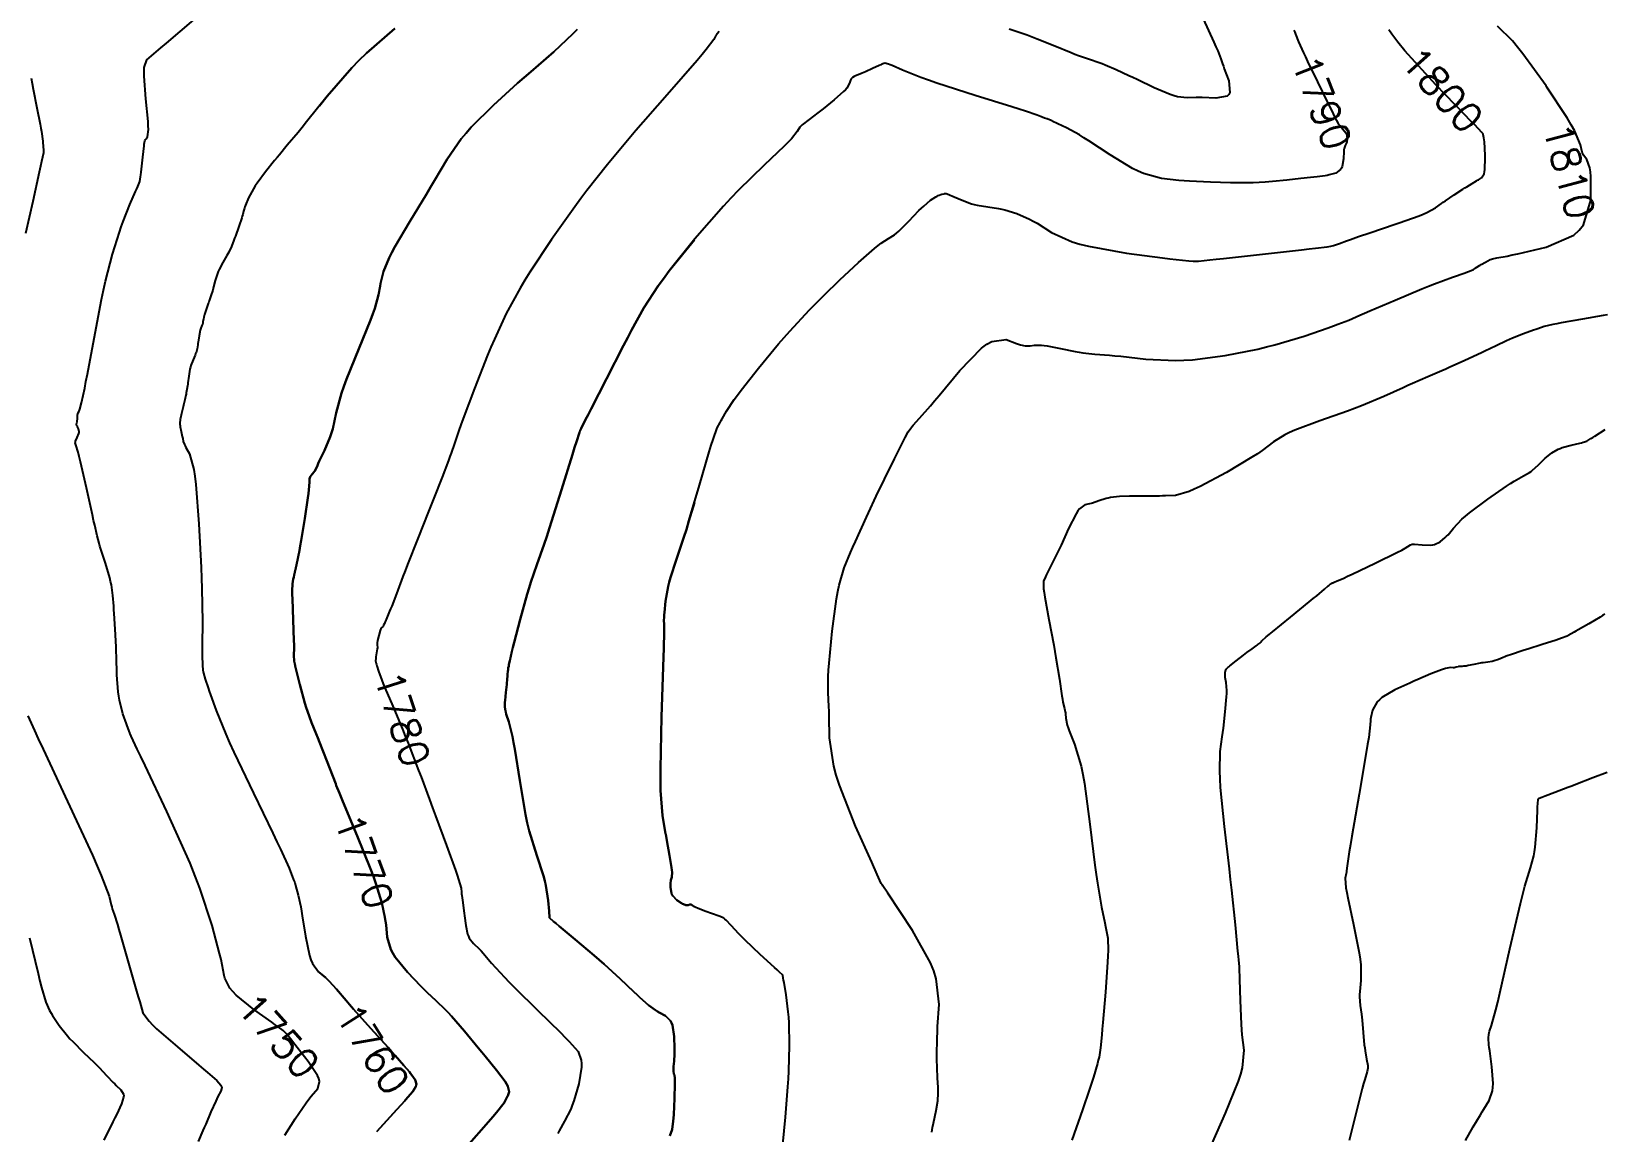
# Model space of a CAD drawing. Header units: metres. Extents: x 837477 to 838477, y 1189014 to 1191014.
# Drawn here: x 837786.5 to 837996.2, y 1189446.9 to 1189593.7 of the extents above; entities that cross this region are included whole.
import ezdxf

# ---------------------------------------------------------------- set-up
doc = ezdxf.new("R2010")
doc.units = ezdxf.units.M
doc.header["$LTSCALE"] = 0.3
doc.layers.add('COTAS 10', color=1, linetype='Continuous')
doc.styles.get("Standard").update_dxf_attribs({"font": 'simplex.shx'})

msp = doc.modelspace()

# ---------------------------------------------------------------- linework, layer by layer
at = {"layer": 'COTAS 10'}
for points, elevation in [([(837820.286, 1189446.451), (837821.695, 1189448.608), (837823.156, 1189450.769), (837823.496, 1189451.237), (837823.806, 1189451.649), (837824.693, 1189452.665), (837824.922, 1189453.616), (837824.819, 1189453.986), (837824.643, 1189454.402), (837823.405, 1189456.293), (837821.955, 1189458.148), (837821.644, 1189458.542), (837821.374, 1189458.885), (837820.728, 1189459.692), (837820.392, 1189460.088), (837820.316, 1189460.172), (837820.249, 1189460.244), (837820.069, 1189460.41), (837819.394, 1189460.897), (837819.015, 1189461.172), (837818.552, 1189461.507), (837816.184, 1189463.22), (837813.815, 1189465.139), (837813.352, 1189465.605), (837812.971, 1189466.041), (837812.293, 1189467.376), (837812.223, 1189467.748), (837811.955, 1189469.155), (837811.79, 1189469.87), (837811.593, 1189470.682), (837810.621, 1189474.421), (837808.976, 1189479.411), (837808.355, 1189481.013), (837807.662, 1189482.71), (837804.56, 1189489.631), (837801.659, 1189495.76), (837801.092, 1189496.957), (837800.628, 1189497.938), (837799.809, 1189499.675), (837799.676, 1189499.974), (837799.645, 1189500.048), (837799.616, 1189500.119), (837799.535, 1189500.34), (837799.371, 1189500.816), (837799.29, 1189501.047), (837799.194, 1189501.321), (837798.719, 1189502.667), (837798.246, 1189504.454), (837798.15, 1189505.006), (837798.071, 1189505.581), (837797.912, 1189507.866), (837797.84, 1189510.283), (837797.814, 1189510.942), (837797.787, 1189511.597), (837797.668, 1189513.929), (837797.541, 1189516.021), (837797.509, 1189516.526), (837797.478, 1189516.999), (837797.376, 1189518.435), (837797.164, 1189519.842), (837797.064, 1189520.296), (837796.946, 1189520.777), (837796.368, 1189522.748), (837795.775, 1189524.615), (837795.647, 1189525.032), (837795.535, 1189525.406), (837795.263, 1189526.392), (837794.942, 1189527.8), (837794.8, 1189528.439), (837794.634, 1189529.187), (837793.845, 1189532.789), (837793.055, 1189536.292), (837792.89, 1189536.978), (837792.748, 1189537.54), (837792.428, 1189538.543), (837792.352, 1189538.813), (837792.365, 1189538.913), (837792.392, 1189539.023), (837792.608, 1189539.515), (837792.827, 1189540.034), (837792.854, 1189540.162), (837792.868, 1189540.284), (837792.8, 1189540.669), (837792.661, 1189540.955), (837792.631, 1189541.015), (837792.603, 1189541.067), (837792.532, 1189541.182), (837792.501, 1189541.24), (837792.5, 1189541.254), (837792.501, 1189541.268), (837792.532, 1189541.313), (837792.577, 1189541.455), (837792.588, 1189541.53), (837792.598, 1189541.621), (837792.629, 1189542.076), (837792.663, 1189542.526), (837792.676, 1189542.613), (837792.689, 1189542.684), (837792.748, 1189542.806), (837792.855, 1189543.023), (837792.9, 1189543.154), (837792.951, 1189543.316), (837793.187, 1189544.157), (837793.611, 1189546.108), (837793.781, 1189546.969), (837793.973, 1189547.97), (837794.854, 1189552.744), (837795.859, 1189557.925), (837796.128, 1189559.182), (837796.395, 1189560.362), (837797.327, 1189563.982), (837798.235, 1189566.896), (837798.487, 1189567.63), (837798.738, 1189568.333), (837799.646, 1189570.611), (837800.398, 1189572.339), (837800.55, 1189572.696), (837800.679, 1189573), (837800.944, 1189573.658), (837801.067, 1189574.285), (837801.107, 1189574.569), (837801.15, 1189574.901), (837801.323, 1189576.502), (837801.486, 1189578.064), (837801.522, 1189578.373), (837801.553, 1189578.628), (837801.633, 1189579.1), (837801.721, 1189579.254), (837801.758, 1189579.309), (837801.8, 1189579.369), (837801.997, 1189579.627), (837802.104, 1189580.582), (837802.089, 1189581.081), (837802.055, 1189581.682), (837801.771, 1189584.697), (837801.539, 1189587.735), (837801.537, 1189588.35), (837801.563, 1189588.866), (837801.88, 1189589.912), (837803.146, 1189590.972), (837803.769, 1189591.497), (837804.512, 1189592.122), (837808.178, 1189595.215)], 1750), ([(837906.594, 1189446.827), (837906.705, 1189447.475), (837906.812, 1189448.069), (837907.15, 1189449.759), (837907.377, 1189451.037), (837907.414, 1189451.371), (837907.438, 1189451.697), (837907.432, 1189452.803), (837907.36, 1189454.088), (837907.343, 1189454.526), (837907.327, 1189455.001), (837907.282, 1189457.013), (837907.305, 1189459.435), (837907.331, 1189460.168), (837907.367, 1189460.928), (837907.569, 1189463.895), (837907.185, 1189467.317), (837906.85, 1189468.364), (837906.417, 1189469.453), (837904.027, 1189473.744), (837900.711, 1189478.738), (837900.057, 1189479.724), (837899.995, 1189479.82), (837899.982, 1189479.841), (837899.971, 1189479.859), (837899.948, 1189479.904), (837899.934, 1189479.931), (837899.924, 1189479.945), (837899.901, 1189479.97), (837899.879, 1189479.991), (837899.87, 1189480), (837899.859, 1189480.013), (837899.852, 1189480.023), (837899.85, 1189480.025), (837899.849, 1189480.027), (837899.845, 1189480.034), (837899.317, 1189481.211), (837898.574, 1189482.871), (837896.419, 1189487.689), (837894.258, 1189493.138), (837893.843, 1189494.456), (837893.508, 1189495.69), (837892.961, 1189499.457), (837892.914, 1189502.343), (837892.895, 1189503.022), (837892.874, 1189503.648), (837892.772, 1189505.478), (837892.784, 1189507.643), (837892.834, 1189508.481), (837892.904, 1189509.424), (837893.322, 1189513.69), (837893.895, 1189517.99), (837894.063, 1189518.954), (837894.234, 1189519.82), (837894.884, 1189522.127), (837895.753, 1189524.175), (837896.062, 1189524.877), (837896.401, 1189525.637), (837897.873, 1189528.871), (837899.458, 1189532.264), (837899.869, 1189533.125), (837900.267, 1189533.951), (837901.603, 1189536.654), (837902.647, 1189538.716), (837902.861, 1189539.139), (837903.043, 1189539.498), (837903.431, 1189540.263), (837903.772, 1189540.756), (837903.925, 1189540.944), (837904.102, 1189541.155), (837904.954, 1189542.104), (837906.398, 1189543.744), (837906.95, 1189544.391), (837907.567, 1189545.121), (837910.345, 1189548.453), (837913.24, 1189551.444), (837913.932, 1189551.96), (837914.576, 1189552.34), (837916.504, 1189552.583), (837917.876, 1189552.063), (837918.169, 1189551.962), (837918.424, 1189551.88), (837919.033, 1189551.739), (837919.448, 1189551.743), (837919.581, 1189551.752), (837919.722, 1189551.765), (837920.296, 1189551.84), (837921.205, 1189551.827), (837921.558, 1189551.785), (837921.954, 1189551.726), (837923.748, 1189551.37), (837925.717, 1189550.977), (837926.224, 1189550.894), (837926.713, 1189550.821), (837928.343, 1189550.651), (837930.31, 1189550.489), (837931.013, 1189550.421), (837931.784, 1189550.344), (837935.142, 1189549.983), (837939.079, 1189549.794), (837940.215, 1189549.826), (837941.372, 1189549.893), (837945.719, 1189550.439), (837950.061, 1189551.317), (837951.214, 1189551.593), (837952.347, 1189551.884), (837956.261, 1189553.056), (837959.47, 1189554.154), (837960.158, 1189554.397), (837960.759, 1189554.615), (837962.205, 1189555.184), (837963.686, 1189555.836), (837964.309, 1189556.105), (837965.024, 1189556.413), (837968.374, 1189557.847), (837971.953, 1189559.34), (837972.813, 1189559.686), (837973.616, 1189560.001), (837976.043, 1189560.896), (837977.72, 1189561.478), (837978.051, 1189561.597), (837978.324, 1189561.698), (837978.826, 1189561.911), (837978.973, 1189562.018), (837979.023, 1189562.052), (837979.076, 1189562.089), (837979.297, 1189562.237), (837979.618, 1189562.442), (837979.735, 1189562.513), (837979.863, 1189562.591), (837980.425, 1189562.927), (837981.051, 1189563.24), (837981.219, 1189563.304), (837981.385, 1189563.358), (837981.968, 1189563.473), (837983.322, 1189563.723), (837983.974, 1189563.863), (837984.746, 1189564.034), (837988.536, 1189564.905), (837992.233, 1189566.516), (837992.947, 1189567.153), (837993.526, 1189567.873), (837994.498, 1189571.161), (837994.474, 1189574.323), (837994.426, 1189574.964), (837994.359, 1189575.503), (837993.967, 1189576.6), (837993.525, 1189577.166), (837993.427, 1189577.37), (837993.34, 1189577.595), (837993.115, 1189578.576), (837992.314, 1189580.455), (837991.864, 1189581.246), (837991.316, 1189582.153), (837988.628, 1189586.23), (837988.511, 1189586.407), (837985.422, 1189590.684), (837984.695, 1189591.606), (837984.022, 1189592.415), (837982.053, 1189594.391)], 1810), ([(837942.799, 1189595.36), (837944.21, 1189592.252), (837944.489, 1189591.626), (837944.719, 1189591.101), (837945.147, 1189590.052), (837945.373, 1189589.361), (837945.477, 1189589.062), (837945.598, 1189588.716), (837946.185, 1189587.08), (837946.353, 1189585.546), (837946.21, 1189585.264), (837945.986, 1189585.045), (837944.492, 1189584.769), (837942.666, 1189584.855), (837942.231, 1189584.863), (837941.828, 1189584.865), (837940.63, 1189584.815), (837939.35, 1189584.968), (837938.896, 1189585.098), (837938.398, 1189585.265), (837936.237, 1189586.183), (837933.972, 1189587.256), (837933.409, 1189587.521), (837932.873, 1189587.772), (837931.168, 1189588.563), (837929.697, 1189589.197), (837929.308, 1189589.35), (837928.928, 1189589.493), (837927.623, 1189589.926), (837926.155, 1189590.423), (837925.671, 1189590.607), (837925.155, 1189590.809), (837923.013, 1189591.705), (837920.64, 1189592.676), (837919.979, 1189592.926), (837919.315, 1189593.168), (837916.902, 1189593.973)], 1780), ([(837834.967, 1189594.06), (837831.183, 1189590.773), (837830.191, 1189589.806), (837829.223, 1189588.816), (837825.93, 1189585.033), (837823.21, 1189581.633), (837822.604, 1189580.883), (837822.062, 1189580.216), (837820.635, 1189578.498), (837819.574, 1189577.241), (837819.262, 1189576.864), (837818.944, 1189576.475), (837817.73, 1189574.966), (837816.615, 1189573.462), (837816.359, 1189573.076), (837816.126, 1189572.704), (837815.473, 1189571.47), (837815.063, 1189570.501), (837814.983, 1189570.296), (837814.917, 1189570.119), (837814.8, 1189569.708), (837814.689, 1189569.25), (837814.626, 1189569.043), (837814.551, 1189568.802), (837814.164, 1189567.643), (837813.722, 1189566.394), (837813.612, 1189566.096), (837813.507, 1189565.819), (837813.17, 1189564.992), (837812.814, 1189564.246), (837812.697, 1189564.02), (837812.571, 1189563.785), (837812.05, 1189562.868), (837811.544, 1189561.909), (837811.428, 1189561.648), (837811.323, 1189561.39), (837811.033, 1189560.475), (837810.809, 1189559.612), (837810.746, 1189559.387), (837810.682, 1189559.168), (837810.447, 1189558.427), (837810.212, 1189557.74), (837810.149, 1189557.555), (837810.086, 1189557.373), (837809.864, 1189556.734), (837809.675, 1189556.176), (837809.633, 1189556.044), (837809.596, 1189555.923), (837809.497, 1189555.564), (837809.438, 1189555.29), (837809.425, 1189555.221), (837809.413, 1189555.154), (837809.385, 1189554.938), (837809.348, 1189554.744), (837809.332, 1189554.69), (837809.313, 1189554.637), (837809.222, 1189554.448), (837809.105, 1189554.122), (837809.069, 1189553.982), (837809.033, 1189553.821), (837808.89, 1189553.063), (837808.753, 1189552.252), (837808.72, 1189552.057), (837808.688, 1189551.876), (837808.592, 1189551.331), (837808.46, 1189550.827), (837808.407, 1189550.672), (837808.346, 1189550.51), (837808.065, 1189549.867), (837807.777, 1189549.115), (837807.712, 1189548.884), (837807.653, 1189548.643), (837807.494, 1189547.688), (837807.385, 1189546.793), (837807.358, 1189546.59), (837807.333, 1189546.405), (837807.251, 1189545.9), (837807.162, 1189545.458), (837807.132, 1189545.313), (837807.1, 1189545.159), (837806.964, 1189544.525), (837806.807, 1189543.822), (837806.761, 1189543.626), (837806.715, 1189543.429), (837806.54, 1189542.71), (837806.391, 1189542.087), (837806.362, 1189541.951), (837806.337, 1189541.831), (837806.29, 1189541.527), (837806.311, 1189541.219), (837806.329, 1189541.097), (837806.352, 1189540.958), (837806.481, 1189540.323), (837806.623, 1189539.67), (837806.654, 1189539.52), (837806.682, 1189539.384), (837806.755, 1189539.004), (837806.915, 1189538.568), (837806.997, 1189538.397), (837807.096, 1189538.204), (837807.59, 1189537.321), (837808.151, 1189535.268), (837808.291, 1189534.337), (837808.424, 1189533.248), (837808.851, 1189528.005), (837809.156, 1189522.195), (837809.211, 1189520.748), (837809.255, 1189519.372), (837809.308, 1189514.987), (837809.292, 1189511.706), (837809.292, 1189511.025), (837809.293, 1189510.444), (837809.312, 1189509.167), (837809.388, 1189508.491), (837809.426, 1189508.289), (837809.471, 1189508.08), (837809.693, 1189507.271), (837810.078, 1189506.112), (837810.226, 1189505.682), (837810.392, 1189505.206), (837811.141, 1189503.092), (837812.432, 1189499.927), (837812.939, 1189498.788), (837813.512, 1189497.536), (837816.123, 1189492.062), (837818.699, 1189486.746), (837819.249, 1189485.593), (837819.729, 1189484.578), (837820.872, 1189482.062), (837821.477, 1189480.528), (837821.616, 1189480.132), (837821.743, 1189479.749), (837822.102, 1189478.467), (837822.417, 1189476.899), (837822.517, 1189476.335), (837822.623, 1189475.714), (837823.05, 1189473.001), (837823.6, 1189470.397), (837823.783, 1189469.845), (837823.979, 1189469.366), (837824.797, 1189468.244), (837825.712, 1189467.495), (837825.97, 1189467.252), (837826.103, 1189467.119), (837826.23, 1189466.992), (837827.182, 1189465.924), (837828.475, 1189464.406), (837828.948, 1189463.864), (837829.472, 1189463.269), (837831.783, 1189460.678), (837834.064, 1189458.133), (837834.57, 1189457.567), (837835.02, 1189457.062), (837836.189, 1189455.737), (837836.91, 1189454.88), (837837.078, 1189454.669), (837837.232, 1189454.47), (837837.674, 1189453.844), (837837.844, 1189453.268), (837837.827, 1189453.1), (837837.782, 1189452.927), (837837.387, 1189452.272), (837836.393, 1189451.148), (837837.387, 1189452.272), (837837.782, 1189452.927), (837837.827, 1189453.1), (837837.844, 1189453.268), (837837.674, 1189453.844), (837837.232, 1189454.47), (837837.078, 1189454.669), (837836.91, 1189454.88), (837836.189, 1189455.737), (837835.02, 1189457.062), (837834.57, 1189457.567), (837834.064, 1189458.133), (837831.783, 1189460.678), (837829.472, 1189463.269), (837828.948, 1189463.864), (837828.475, 1189464.406), (837827.182, 1189465.924), (837826.23, 1189466.992), (837826.103, 1189467.119), (837825.97, 1189467.252), (837825.712, 1189467.495), (837824.923, 1189468.14)], 1760), ([(837859.281, 1189593.961), (837858.727, 1189593.372), (837856.162, 1189590.986), (837853.099, 1189588.313), (837852.231, 1189587.544), (837851.355, 1189586.763), (837848.117, 1189583.838), (837845.167, 1189580.91), (837844.473, 1189580.126), (837843.831, 1189579.355), (837841.955, 1189576.667), (837840.258, 1189573.802), (837839.73, 1189572.919), (837839.176, 1189571.997), (837836.964, 1189568.342), (837834.98, 1189564.941), (837834.57, 1189564.179), (837834.22, 1189563.496), (837833.461, 1189561.675), (837833.138, 1189560.395), (837833.064, 1189560.052), (837832.997, 1189559.714), (837832.809, 1189558.534), (837832.314, 1189556.729), (837832.053, 1189555.998), (837831.738, 1189555.166), (837830.152, 1189551.324), (837828.517, 1189547.279), (837828.17, 1189546.319), (837827.87, 1189545.429), (837827.17, 1189542.791), (837826.685, 1189540.692), (837826.52, 1189540.142), (837826.341, 1189539.605), (837825.587, 1189537.777), (837824.898, 1189536.337), (837824.761, 1189536.046), (837824.647, 1189535.8), (837824.431, 1189535.297), (837824.317, 1189535.07), (837824.268, 1189534.998), (837824.211, 1189534.922), (837823.942, 1189534.614), (837823.692, 1189534.248), (837823.648, 1189534.136), (837823.614, 1189534.019), (837823.58, 1189533.557), (837823.508, 1189532.517), (837823.45, 1189532.035), (837823.375, 1189531.47), (837822.966, 1189528.732), (837822.48, 1189525.779), (837822.356, 1189525.079), (837822.237, 1189524.429), (837821.847, 1189522.509), (837821.546, 1189521.158), (837821.482, 1189520.867), (837821.428, 1189520.614), (837821.306, 1189520.002), (837821.283, 1189519.039), (837821.291, 1189518.564), (837821.306, 1189517.999), (837821.414, 1189515.208), (837821.518, 1189512.429), (837821.53, 1189511.871), (837821.534, 1189511.406), (837821.491, 1189510.491), (837821.56, 1189509.695), (837821.636, 1189509.304), (837821.735, 1189508.839), (837822.297, 1189506.545), (837822.977, 1189504.082), (837823.15, 1189503.511), (837823.318, 1189502.988), (837823.869, 1189501.5), (837824.489, 1189499.999), (837824.7, 1189499.468), (837824.927, 1189498.886), (837825.89, 1189496.371), (837827.083, 1189493.319), (837825.89, 1189496.371), (837824.927, 1189498.886), (837824.7, 1189499.468), (837824.489, 1189499.999), (837823.869, 1189501.5), (837823.318, 1189502.988), (837823.15, 1189503.511), (837822.977, 1189504.082), (837822.297, 1189506.545), (837821.735, 1189508.839), (837821.636, 1189509.304), (837821.56, 1189509.695), (837821.491, 1189510.491), (837821.534, 1189511.406), (837821.53, 1189511.871), (837821.518, 1189512.429), (837821.414, 1189515.208), (837821.306, 1189517.999), (837821.291, 1189518.564), (837821.283, 1189519.039), (837821.306, 1189520.002), (837821.428, 1189520.614), (837821.482, 1189520.867), (837821.546, 1189521.158), (837821.847, 1189522.509), (837822.237, 1189524.429), (837822.356, 1189525.079), (837822.48, 1189525.779), (837822.966, 1189528.732), (837823.375, 1189531.47), (837823.45, 1189532.035), (837823.508, 1189532.517), (837823.58, 1189533.557), (837823.614, 1189534.019), (837823.648, 1189534.136), (837823.692, 1189534.248), (837823.942, 1189534.614), (837824.211, 1189534.922), (837824.268, 1189534.998), (837824.317, 1189535.07), (837824.431, 1189535.297), (837824.647, 1189535.8), (837824.761, 1189536.046), (837824.898, 1189536.337), (837825.587, 1189537.777), (837826.341, 1189539.605), (837826.52, 1189540.142), (837826.685, 1189540.692), (837827.17, 1189542.791), (837827.87, 1189545.429), (837828.17, 1189546.319), (837828.517, 1189547.279), (837830.152, 1189551.324), (837831.738, 1189555.166), (837832.053, 1189555.998), (837832.314, 1189556.729), (837832.809, 1189558.534), (837832.997, 1189559.714), (837833.064, 1189560.052), (837833.138, 1189560.395), (837833.461, 1189561.675), (837834.22, 1189563.496), (837834.57, 1189564.179), (837834.98, 1189564.941), (837836.964, 1189568.342), (837839.176, 1189571.997), (837839.73, 1189572.919), (837840.258, 1189573.802), (837841.955, 1189576.667), (837843.831, 1189579.355), (837844.473, 1189580.126), (837845.167, 1189580.91), (837848.117, 1189583.838), (837851.355, 1189586.763), (837852.231, 1189587.544), (837853.099, 1189588.313), (837856.162, 1189590.986), (837858.727, 1189593.372), (837859.281, 1189593.961)], 1770), ([(837824.923, 1189583.775), (837825.93, 1189585.033), (837829.223, 1189588.816), (837830.191, 1189589.806), (837831.183, 1189590.773), (837834.967, 1189594.06)], 1760), ([(837878.211, 1189593.694), (837877.954, 1189593.358), (837877.88, 1189593.246), (837877.806, 1189593.126), (837877.53, 1189592.623), (837876.496, 1189591.263), (837875.944, 1189590.602), (837875.277, 1189589.818), (837871.905, 1189585.957), (837868.079, 1189581.582), (837867.126, 1189580.473), (837866.218, 1189579.409), (837863.32, 1189575.937), (837860.597, 1189572.467), (837859.8, 1189571.405), (837858.985, 1189570.299), (837855.882, 1189565.937), (837852.991, 1189561.593), (837852.309, 1189560.499), (837851.677, 1189559.451), (837849.824, 1189556.059), (837848.251, 1189552.648), (837847.797, 1189551.588), (837847.336, 1189550.479), (837845.601, 1189546.059), (837844.104, 1189542.048), (837843.793, 1189541.197), (837843.525, 1189540.459), (837842.929, 1189538.731), (837842.489, 1189537.433), (837842.319, 1189536.967), (837842.129, 1189536.454), (837841.269, 1189534.215), (837840.17, 1189531.414), (837839.829, 1189530.547), (837839.472, 1189529.64), (837838.047, 1189526.034), (837836.676, 1189522.554), (837836.354, 1189521.727), (837836.055, 1189520.96), (837835.181, 1189518.68), (837834.553, 1189517.036), (837834.41, 1189516.669), (837834.28, 1189516.341), (837833.92, 1189515.475), (837833.686, 1189514.945), (837833.635, 1189514.829), (837833.59, 1189514.725), (837833.479, 1189514.46), (837833.401, 1189514.31), (837833.377, 1189514.278), (837833.352, 1189514.251), (837833.253, 1189514.19), (837833.124, 1189514.006), (837833.08, 1189513.901), (837833.032, 1189513.773), (837832.83, 1189513.116), (837832.661, 1189512.426), (837832.642, 1189512.321), (837832.634, 1189512.277), (837832.616, 1189512.147), (837832.623, 1189511.83), (837832.65, 1189511.551), (837832.645, 1189511.445), (837832.634, 1189511.327), (837832.55, 1189510.797), (837832.455, 1189510.258), (837832.439, 1189510.135), (837832.426, 1189510.023), (837832.414, 1189509.712), (837832.479, 1189509.359), (837832.514, 1189509.221), (837832.557, 1189509.066), (837832.776, 1189508.358), (837833.235, 1189507.137), (837833.43, 1189506.657), (837833.653, 1189506.117), (837834.705, 1189503.654), (837835.989, 1189500.599), (837836.359, 1189499.685), (837836.735, 1189498.741), (837838.146, 1189495.086), (837838.466, 1189494.236), (837839.602, 1189491.211), (837840.006, 1189490.129), (837840.411, 1189489.042), (837841.879, 1189485.086), (837843.069, 1189481.793), (837843.298, 1189481.126), (837843.485, 1189480.564), (837843.799, 1189479.418), (837843.854, 1189478.845), (837843.878, 1189478.644), (837843.905, 1189478.426), (837844.035, 1189477.487), (837844.188, 1189476.376), (837844.231, 1189476.049), (837844.273, 1189475.714), (837844.428, 1189474.436), (837844.68, 1189473.255), (837844.784, 1189472.982), (837844.903, 1189472.733), (837845.456, 1189472.026), (837846.223, 1189471.287), (837846.477, 1189471.018), (837846.749, 1189470.72), (837847.88, 1189469.41), (837849.585, 1189467.531), (837850.219, 1189466.874), (837850.922, 1189466.158), (837854.046, 1189463.08), (837857.05, 1189460.132), (837857.679, 1189459.497), (837858.219, 1189458.942), (837859.437, 1189457.596), (837859.837, 1189456.433), (837859.861, 1189455.994), (837859.849, 1189455.504), (837859.492, 1189453.313), (837858.84, 1189451.014), (837858.641, 1189450.457), (837858.434, 1189449.934), (837857.621, 1189448.33), (837856.872, 1189447.01), (837856.705, 1189446.666)], 1780), ([(837954.894, 1189593.846), (837954.996, 1189593.582), (837955.102, 1189593.313), (837955.516, 1189592.294), (837956.17, 1189590.83), (837956.427, 1189590.282), (837956.717, 1189589.671), (837958.038, 1189586.947), (837959.334, 1189584.304), (837959.608, 1189583.744), (837959.845, 1189583.259), (837960.393, 1189582.131), (837960.739, 1189581.514), (837960.848, 1189581.353), (837960.963, 1189581.195), (837961.426, 1189580.656), (837961.818, 1189580.147), (837961.889, 1189580.008), (837961.943, 1189579.869), (837961.999, 1189579.375), (837961.926, 1189578.938), (837961.897, 1189578.836), (837961.866, 1189578.742), (837961.724, 1189578.469), (837961.588, 1189578.061), (837961.56, 1189577.881), (837961.537, 1189577.673), (837961.488, 1189576.681), (837961.318, 1189575.674), (837961.218, 1189575.456), (837961.094, 1189575.265), (837960.458, 1189574.795), (837959.602, 1189574.536), (837959.339, 1189574.477), (837959.066, 1189574.425), (837957.99, 1189574.283), (837956.674, 1189574.155), (837956.249, 1189574.112), (837955.799, 1189574.065), (837953.955, 1189573.864), (837952.041, 1189573.673), (837951.546, 1189573.632), (837951.066, 1189573.597), (837949.46, 1189573.51), (837947.67, 1189573.485), (837947.074, 1189573.489), (837946.436, 1189573.496), (837943.768, 1189573.559), (837940.968, 1189573.69), (837940.246, 1189573.741), (837939.548, 1189573.798), (837937.217, 1189574.055), (837934.84, 1189574.721), (837934.112, 1189575.035), (837933.353, 1189575.406), (837930.36, 1189577.217), (837927.527, 1189579.096), (837926.87, 1189579.511), (837926.268, 1189579.879), (837924.553, 1189580.825), (837923.398, 1189581.374), (837923.149, 1189581.491), (837922.931, 1189581.594), (837922.402, 1189581.842), (837922.085, 1189581.978), (837922.002, 1189582.011), (837921.92, 1189582.042), (837921.64, 1189582.135), (837921.324, 1189582.242), (837921.22, 1189582.281), (837921.109, 1189582.325), (837920.648, 1189582.517), (837919.07, 1189583.057), (837918.255, 1189583.319), (837917.276, 1189583.63), (837912.373, 1189585.16), (837907.25, 1189586.8), (837906.132, 1189587.181), (837905.145, 1189587.528), (837902.663, 1189588.518), (837901.31, 1189589.134), (837901.034, 1189589.247), (837900.801, 1189589.335), (837900.314, 1189589.444), (837899.936, 1189589.3), (837899.771, 1189589.228), (837899.58, 1189589.143), (837898.673, 1189588.722), (837897.728, 1189588.284), (837897.513, 1189588.189), (837897.318, 1189588.105), (837896.785, 1189587.894), (837896.42, 1189587.756), (837896.332, 1189587.719), (837896.25, 1189587.681), (837896, 1189587.545), (837895.814, 1189587.343), (837895.771, 1189587.264), (837895.733, 1189587.174), (837895.629, 1189586.763), (837895.266, 1189586.133), (837895.065, 1189585.904), (837894.82, 1189585.652), (837893.569, 1189584.545), (837892.121, 1189583.382), (837891.75, 1189583.094), (837891.394, 1189582.821), (837890.217, 1189581.958), (837889.311, 1189581.243), (837889.125, 1189581.064), (837888.967, 1189580.893), (837888.631, 1189580.34), (837887.861, 1189579.347), (837887.43, 1189578.898), (837886.904, 1189578.374), (837884.218, 1189575.851), (837880.795, 1189572.505), (837879.804, 1189571.463), (837878.796, 1189570.369), (837875, 1189566), (837871.573, 1189561.732), (837870.797, 1189560.703), (837870.096, 1189559.739), (837868.189, 1189556.811), (837866.56, 1189553.84), (837866.034, 1189552.85), (837865.475, 1189551.787), (837863.189, 1189547.346), (837861.154, 1189543.338), (837860.753, 1189542.549), (837860.424, 1189541.899), (837859.824, 1189540.711), (837859.702, 1189540.459), (837859.675, 1189540.398), (837859.65, 1189540.343), (837859.581, 1189540.176), (837859.187, 1189538.921), (837858.957, 1189538.179), (837858.675, 1189537.265), (837857.218, 1189532.539), (837855.62, 1189527.45), (837855.248, 1189526.308), (837854.907, 1189525.282), (837853.93, 1189522.539), (837853.115, 1189520.212), (837852.875, 1189519.448), (837852.631, 1189518.633), (837851.698, 1189515.255), (837850.893, 1189512.148), (837850.729, 1189511.503), (837850.59, 1189510.951), (837850.301, 1189509.736), (837850.197, 1189509.224), (837850.175, 1189509.117), (837850.156, 1189509.023), (837850.111, 1189508.808), (837850.08, 1189508.588), (837850.069, 1189508.492), (837850.058, 1189508.38), (837850.012, 1189507.848), (837849.945, 1189507.1), (837849.921, 1189506.852), (837849.895, 1189506.586), (837849.78, 1189505.478), (837849.677, 1189504.436), (837849.658, 1189504.211), (837849.643, 1189504.015), (837849.623, 1189503.536), (837849.713, 1189503.055), (837849.768, 1189502.857), (837849.835, 1189502.63), (837850.184, 1189501.578), (837850.669, 1189499.624), (837850.822, 1189498.829), (837850.983, 1189497.924), (837851.63, 1189493.739), (837852.404, 1189489.222), (837852.645, 1189488.108), (837852.897, 1189487.053), (837853.904, 1189483.739), (837854.798, 1189481.038), (837854.979, 1189480.37), (837855.132, 1189479.738), (837855.443, 1189477.743), (837855.545, 1189476.313), (837855.566, 1189476.036), (837855.583, 1189475.811), (837855.617, 1189475.43), (837856.149, 1189474.964), (837856.48, 1189474.686), (837856.89, 1189474.343), (837859.035, 1189472.567), (837861.575, 1189470.419), (837862.234, 1189469.842), (837862.875, 1189469.272), (837865.03, 1189467.28), (837866.848, 1189465.566), (837867.276, 1189465.172), (837867.671, 1189464.813), (837868.825, 1189463.806), (837869.741, 1189463.11), (837869.986, 1189462.946), (837870.227, 1189462.795), (837871.07, 1189462.357), (837871.744, 1189461.718), (837871.88, 1189461.44), (837871.993, 1189461.118), (837872.219, 1189459.595), (837872.269, 1189457.989), (837872.271, 1189457.616), (837872.269, 1189457.274), (837872.22, 1189456.298), (837872.159, 1189455.617), (837872.149, 1189455.462), (837872.142, 1189455.32), (837872.142, 1189454.93), (837872.172, 1189454.683), (837872.184, 1189454.632), (837872.198, 1189454.589), (837872.263, 1189454.499), (837872.309, 1189453.988), (837872.311, 1189453.68), (837872.309, 1189453.3), (837872.263, 1189451.327), (837872.17, 1189449.207), (837872.139, 1189448.734), (837872.104, 1189448.31), (837871.958, 1189447.193), (837871.666, 1189446.338)], 1790), ([(837886.726, 1189445.195), (837887.074, 1189448.86), (837887.409, 1189452.897), (837887.474, 1189453.947), (837887.526, 1189454.969), (837887.612, 1189458.415), (837887.548, 1189461.434), (837887.505, 1189462.185), (837887.452, 1189462.9), (837887.167, 1189465.178), (837886.881, 1189466.819), (837886.827, 1189467.132), (837886.782, 1189467.385), (837886.711, 1189467.789), (837886.25, 1189468.216), (837885.96, 1189468.484), (837885.6, 1189468.817), (837883.713, 1189470.556), (837881.688, 1189472.462), (837881.241, 1189472.899), (837880.843, 1189473.297), (837879.817, 1189474.407), (837879.167, 1189475.114), (837879.007, 1189475.258), (837878.856, 1189475.379), (837878.382, 1189475.63), (837877.81, 1189475.803), (837877.597, 1189475.876), (837877.36, 1189475.959), (837876.309, 1189476.35), (837875.319, 1189476.747), (837875.121, 1189476.836), (837874.955, 1189476.914), (837874.632, 1189477.117), (837874.514, 1189477.216), (837874.478, 1189477.228), (837874.441, 1189477.234), (837874.294, 1189477.2), (837874.123, 1189477.143), (837874.07, 1189477.134), (837874.014, 1189477.128), (837873.792, 1189477.13), (837873.464, 1189477.247), (837873.342, 1189477.314), (837873.206, 1189477.395), (837872.601, 1189477.811), (837872.045, 1189478.376), (837871.939, 1189478.552), (837871.854, 1189478.735), (837871.724, 1189479.464), (837871.756, 1189480.157), (837871.774, 1189480.317), (837871.796, 1189480.464), (837871.906, 1189480.881), (837871.944, 1189481.521), (837871.92, 1189481.809), (837871.88, 1189482.145), (837871.613, 1189483.758), (837871.245, 1189485.744), (837871.143, 1189486.315), (837871.04, 1189486.895), (837870.665, 1189489.069), (837870.416, 1189492.446), (837870.393, 1189493.786), (837870.39, 1189495.301), (837870.542, 1189502.234), (837870.766, 1189508.896), (837870.808, 1189510.24), (837870.842, 1189511.367), (837870.891, 1189513.632), (837870.881, 1189514.364), (837870.877, 1189514.525), (837870.873, 1189514.669), (837870.856, 1189515.037), (837870.878, 1189515.596), (837870.9, 1189515.859), (837870.927, 1189516.168), (837871.083, 1189517.679), (837871.419, 1189519.628), (837871.562, 1189520.213), (837871.725, 1189520.819), (837872.494, 1189523.174), (837873.524, 1189526.219), (837873.853, 1189527.261), (837874.2, 1189528.388), (837875.612, 1189533.174), (837876.91, 1189537.597), (837877.185, 1189538.495), (837877.423, 1189539.251), (837877.981, 1189540.805), (837878.362, 1189541.529), (837878.489, 1189541.763), (837878.626, 1189542.011), (837879.195, 1189543.027), (837880.232, 1189544.582), (837880.663, 1189545.17), (837881.157, 1189545.826), (837883.459, 1189548.764), (837886.154, 1189552.014), (837886.895, 1189552.868), (837887.634, 1189553.701), (837890.285, 1189556.541), (837892.894, 1189559.161), (837893.606, 1189559.854), (837894.314, 1189560.534), (837896.833, 1189562.876), (837898.959, 1189564.733), (837899.419, 1189565.107), (837899.823, 1189565.42), (837900.82, 1189566.045), (837901.62, 1189566.543), (837901.9, 1189566.776), (837902.207, 1189567.05), (837903.527, 1189568.383), (837904.877, 1189569.782), (837905.202, 1189570.098), (837905.506, 1189570.384), (837906.429, 1189571.157), (837907.134, 1189571.631), (837907.301, 1189571.728), (837907.456, 1189571.81), (837907.912, 1189571.981), (837908.231, 1189572.039), (837908.299, 1189572.05), (837908.358, 1189572.059), (837908.498, 1189572.071), (837908.846, 1189571.943), (837909.036, 1189571.863), (837909.267, 1189571.764), (837910.438, 1189571.247), (837911.867, 1189570.707), (837912.26, 1189570.594), (837912.651, 1189570.497), (837914.056, 1189570.277), (837915.499, 1189570.068), (837915.914, 1189569.977), (837916.337, 1189569.873), (837917.92, 1189569.378), (837919.623, 1189568.638), (837920.121, 1189568.379), (837920.63, 1189568.096), (837922.564, 1189566.879), (837925.319, 1189565.621), (837926.346, 1189565.312), (837927.487, 1189565.021), (837932.564, 1189564.113), (837937.378, 1189563.47), (837938.354, 1189563.346), (837939.176, 1189563.245), (837940.854, 1189563.073), (837941.458, 1189563.058), (837941.603, 1189563.057), (837941.738, 1189563.056), (837942.144, 1189563.061), (837943.662, 1189563.21), (837944.498, 1189563.299), (837945.515, 1189563.409), (837950.69, 1189563.98), (837955.876, 1189564.556), (837956.9, 1189564.669), (837957.744, 1189564.762), (837959.306, 1189564.929), (837959.8, 1189565.024), (837959.971, 1189565.071), (837960.157, 1189565.128), (837960.953, 1189565.406), (837961.888, 1189565.75), (837962.161, 1189565.847), (837962.441, 1189565.945), (837963.503, 1189566.308), (837965.005, 1189566.813), (837965.561, 1189567.002), (837966.179, 1189567.212), (837968.918, 1189568.145), (837971.571, 1189569.104), (837972.133, 1189569.329), (837972.622, 1189569.538), (837973.765, 1189570.147), (837974.549, 1189570.715), (837974.81, 1189570.897), (837975.091, 1189571.091), (837976.264, 1189571.881), (837977.423, 1189572.641), (837977.695, 1189572.816), (837977.944, 1189572.975), (837978.668, 1189573.421), (837979.215, 1189573.743), (837979.354, 1189573.825), (837979.487, 1189573.903), (837979.925, 1189574.159), (837980.238, 1189574.71), (837980.294, 1189574.975), (837980.336, 1189575.288), (837980.377, 1189576.826), (837980.326, 1189578.365), (837980.311, 1189578.678), (837980.295, 1189578.944), (837980.236, 1189579.497), (837980.183, 1189579.702), (837980.173, 1189579.748), (837980.163, 1189579.789), (837980.142, 1189579.899), (837980.126, 1189579.972), (837980.121, 1189579.991), (837980.114, 1189580.008), (837980.084, 1189580.063), (837980.054, 1189580.106), (837980.046, 1189580.115), (837980.04, 1189580.123), (837980.02, 1189580.142), (837980.001, 1189580.161), (837979.995, 1189580.168), (837979.988, 1189580.176), (837979.96, 1189580.213), (837978.997, 1189581.21), (837978.401, 1189581.823), (837977.662, 1189582.582), (837973.802, 1189586.543), (837969.659, 1189591.098), (837968.742, 1189592.232), (837967.924, 1189593.31), (837967.559, 1189593.901)], 1800), ([(837874.923, 1189589.413), (837871.905, 1189585.957), (837868.079, 1189581.582), (837867.126, 1189580.473), (837866.218, 1189579.409), (837863.32, 1189575.937), (837860.597, 1189572.467), (837859.8, 1189571.405), (837858.985, 1189570.299), (837855.882, 1189565.937), (837852.991, 1189561.593), (837852.309, 1189560.499), (837851.677, 1189559.451), (837849.824, 1189556.059), (837848.251, 1189552.648), (837847.797, 1189551.588), (837847.336, 1189550.479), (837845.601, 1189546.059), (837844.104, 1189542.048), (837843.793, 1189541.197), (837843.525, 1189540.459), (837842.929, 1189538.731), (837842.489, 1189537.433), (837842.319, 1189536.967), (837842.129, 1189536.454), (837841.269, 1189534.215), (837840.17, 1189531.414), (837839.829, 1189530.547), (837839.472, 1189529.64), (837838.047, 1189526.034), (837836.676, 1189522.554), (837836.354, 1189521.727), (837836.055, 1189520.96), (837835.181, 1189518.68), (837834.553, 1189517.036), (837834.41, 1189516.669), (837834.28, 1189516.341), (837833.92, 1189515.475), (837833.686, 1189514.945), (837833.635, 1189514.829), (837833.59, 1189514.725), (837833.479, 1189514.46), (837833.401, 1189514.31), (837833.377, 1189514.278), (837833.352, 1189514.251), (837833.253, 1189514.19), (837833.124, 1189514.006), (837833.08, 1189513.901), (837833.032, 1189513.773), (837832.83, 1189513.116), (837832.661, 1189512.426), (837832.642, 1189512.321), (837832.634, 1189512.277), (837832.616, 1189512.147), (837832.623, 1189511.83), (837832.65, 1189511.551), (837832.645, 1189511.445), (837832.634, 1189511.327), (837832.55, 1189510.797), (837832.455, 1189510.258), (837832.439, 1189510.135), (837832.426, 1189510.023), (837832.414, 1189509.712), (837832.479, 1189509.359), (837832.514, 1189509.221), (837832.557, 1189509.066), (837832.776, 1189508.358), (837833.235, 1189507.137), (837833.43, 1189506.657), (837833.653, 1189506.117), (837834.705, 1189503.654), (837835.989, 1189500.599), (837836.359, 1189499.685), (837836.735, 1189498.741), (837838.146, 1189495.086), (837838.466, 1189494.236), (837839.602, 1189491.211), (837840.006, 1189490.129), (837840.411, 1189489.042), (837841.879, 1189485.086), (837843.069, 1189481.793), (837843.298, 1189481.126), (837843.485, 1189480.564), (837843.799, 1189479.418), (837843.854, 1189478.845), (837843.878, 1189478.644), (837843.905, 1189478.426), (837844.035, 1189477.487), (837844.188, 1189476.376), (837844.231, 1189476.049), (837844.273, 1189475.714), (837844.428, 1189474.436), (837844.68, 1189473.255), (837844.784, 1189472.982), (837844.903, 1189472.733), (837845.456, 1189472.026), (837846.223, 1189471.287), (837846.477, 1189471.018), (837846.749, 1189470.72), (837847.88, 1189469.41), (837849.585, 1189467.531), (837850.219, 1189466.874), (837850.922, 1189466.158), (837854.046, 1189463.08), (837857.05, 1189460.132), (837857.679, 1189459.497), (837858.219, 1189458.942), (837859.437, 1189457.596), (837859.837, 1189456.433), (837859.861, 1189455.994), (837859.849, 1189455.504), (837859.492, 1189453.313), (837858.84, 1189451.014), (837858.641, 1189450.457), (837858.434, 1189449.934), (837857.621, 1189448.33), (837856.872, 1189447.01), (837856.705, 1189446.666)], 1780), ([(837786.475, 1189587.445), (837786.602, 1189586.721), (837786.733, 1189586.004), (837787.236, 1189583.481), (837787.677, 1189581.299), (837787.769, 1189580.796), (837787.848, 1189580.338), (837788.024, 1189579.052), (837788.091, 1189578.202), (837788.101, 1189578.02), (837788.107, 1189577.86), (837788.098, 1189577.473), (837787.861, 1189576.333), (837787.724, 1189575.699), (837787.556, 1189574.927), (837786.687, 1189570.986), (837785.718, 1189566.725)], 1740), ([(837871.666, 1189446.338), (837871.958, 1189447.193), (837872.104, 1189448.31), (837872.139, 1189448.734), (837872.17, 1189449.207), (837872.263, 1189451.327), (837872.309, 1189453.3), (837872.311, 1189453.68), (837872.309, 1189453.988), (837872.263, 1189454.499), (837872.198, 1189454.589), (837872.184, 1189454.632), (837872.172, 1189454.683), (837872.142, 1189454.93), (837872.142, 1189455.32), (837872.149, 1189455.462), (837872.159, 1189455.617), (837872.22, 1189456.298), (837872.269, 1189457.274), (837872.271, 1189457.616), (837872.269, 1189457.989), (837872.219, 1189459.595), (837871.993, 1189461.118), (837871.88, 1189461.44), (837871.744, 1189461.718), (837871.07, 1189462.357), (837870.227, 1189462.795), (837869.986, 1189462.946), (837869.741, 1189463.11), (837868.825, 1189463.806), (837867.671, 1189464.813), (837867.276, 1189465.172), (837866.848, 1189465.566), (837865.03, 1189467.28), (837862.875, 1189469.272), (837862.234, 1189469.842), (837861.575, 1189470.419), (837859.035, 1189472.567), (837856.89, 1189474.343), (837856.48, 1189474.686), (837856.149, 1189474.964), (837855.617, 1189475.43), (837855.583, 1189475.811), (837855.566, 1189476.036), (837855.545, 1189476.313), (837855.443, 1189477.743), (837855.132, 1189479.738), (837854.979, 1189480.37), (837854.798, 1189481.038), (837853.904, 1189483.739), (837852.897, 1189487.053), (837852.645, 1189488.108), (837852.404, 1189489.222), (837851.63, 1189493.739), (837850.983, 1189497.924), (837850.822, 1189498.829), (837850.669, 1189499.624), (837850.184, 1189501.578), (837849.835, 1189502.63), (837849.768, 1189502.857), (837849.713, 1189503.055), (837849.623, 1189503.536), (837849.643, 1189504.015), (837849.658, 1189504.211), (837849.677, 1189504.436), (837849.78, 1189505.478), (837849.895, 1189506.586), (837849.921, 1189506.852), (837849.945, 1189507.1), (837850.012, 1189507.848), (837850.058, 1189508.38), (837850.069, 1189508.492), (837850.08, 1189508.588), (837850.111, 1189508.808), (837850.156, 1189509.023), (837850.175, 1189509.117), (837850.197, 1189509.224), (837850.301, 1189509.736), (837850.59, 1189510.951), (837850.729, 1189511.503), (837850.893, 1189512.148), (837851.698, 1189515.255), (837852.631, 1189518.633), (837852.875, 1189519.448), (837853.115, 1189520.212), (837853.93, 1189522.539), (837854.907, 1189525.282), (837855.248, 1189526.308), (837855.62, 1189527.45), (837857.218, 1189532.539), (837858.675, 1189537.265), (837858.957, 1189538.179), (837859.187, 1189538.921), (837859.581, 1189540.176), (837859.65, 1189540.343), (837859.675, 1189540.398), (837859.702, 1189540.459), (837859.824, 1189540.711), (837860.424, 1189541.899), (837860.753, 1189542.549), (837861.154, 1189543.338), (837863.189, 1189547.346), (837865.475, 1189551.787), (837866.034, 1189552.85), (837866.56, 1189553.84), (837868.189, 1189556.811), (837870.096, 1189559.739), (837870.797, 1189560.703), (837871.573, 1189561.732), (837874.923, 1189565.905)], 1790), ([(837996.725, 1189555.898), (837996.147, 1189555.792), (837993.359, 1189555.307), (837990.545, 1189554.81), (837989.95, 1189554.697), (837989.436, 1189554.594), (837988.243, 1189554.309), (837987.415, 1189554.027), (837987.13, 1189553.926), (837986.822, 1189553.814), (837985.505, 1189553.329), (837984.049, 1189552.753), (837983.652, 1189552.584), (837983.258, 1189552.411), (837981.855, 1189551.755), (837980.359, 1189551.032), (837979.906, 1189550.818), (837979.435, 1189550.597), (837977.594, 1189549.749), (837975.661, 1189548.879), (837975.133, 1189548.645), (837974.607, 1189548.414), (837972.734, 1189547.603), (837970.706, 1189546.723), (837970.083, 1189546.448), (837969.434, 1189546.16), (837966.868, 1189545.004), (837963.894, 1189543.744), (837962.987, 1189543.39), (837962.044, 1189543.033), (837958.34, 1189541.726), (837954.996, 1189540.492), (837954.281, 1189540.181), (837953.658, 1189539.883), (837952.168, 1189538.918), (837950.659, 1189537.761), (837950.023, 1189537.342), (837949.293, 1189536.879), (837945.872, 1189534.854), (837942.378, 1189532.982), (837941.602, 1189532.617), (837940.909, 1189532.318), (837939.099, 1189531.793), (837937.751, 1189531.725), (837937.35, 1189531.713), (837936.937, 1189531.705), (837935.343, 1189531.705), (837933.751, 1189531.707), (837933.339, 1189531.701), (837932.94, 1189531.691), (837931.603, 1189531.631), (837930.42, 1189531.496), (837930.117, 1189531.439), (837929.826, 1189531.374), (837928.864, 1189531.068), (837928.034, 1189530.768), (837927.825, 1189530.706), (837927.626, 1189530.653), (837926.985, 1189530.54), (837926.303, 1189530.02), (837926.078, 1189529.711), (837925.838, 1189529.33), (837924.841, 1189527.359), (837923.824, 1189525.141), (837923.571, 1189524.604), (837923.331, 1189524.101), (837922.568, 1189522.563), (837921.989, 1189521.423), (837921.865, 1189521.171), (837921.757, 1189520.946), (837921.496, 1189520.362), (837921.508, 1189519.332), (837921.572, 1189518.825), (837921.661, 1189518.223), (837922.203, 1189515.247), (837922.851, 1189511.832), (837923.007, 1189510.953), (837923.154, 1189510.102), (837923.602, 1189507.271), (837923.938, 1189505.066), (837924.015, 1189504.61), (837924.083, 1189504.222), (837924.271, 1189503.38), (837924.385, 1189502.935), (837924.407, 1189502.796), (837924.425, 1189502.651), (837924.46, 1189502.073), (837924.644, 1189501.161), (837924.758, 1189500.805), (837924.898, 1189500.405), (837925.631, 1189498.586), (837926.497, 1189495.67), (837926.722, 1189494.578), (837926.941, 1189493.363), (837927.675, 1189487.945), (837928.335, 1189482.463), (837928.506, 1189481.207), (837928.673, 1189480.065), (837929.231, 1189476.884), (837929.68, 1189474.759), (837929.778, 1189474.282), (837929.863, 1189473.854), (837930.074, 1189472.709), (837930.104, 1189471.102), (837930.075, 1189470.382), (837930.031, 1189469.543), (837929.736, 1189465.52), (837929.395, 1189461.457), (837929.321, 1189460.594), (837929.256, 1189459.843), (837929.097, 1189458.075), (837928.89, 1189456.85), (837928.795, 1189456.441), (837928.684, 1189456.003), (837928.146, 1189454.169), (837927.312, 1189451.649), (837927.015, 1189450.778), (837926.688, 1189449.832), (837925.267, 1189445.789)], 1820), ([(837943.926, 1189445.25), (837945.779, 1189449.4), (837947.483, 1189453.636), (837947.785, 1189454.59), (837948.014, 1189455.45), (837948.228, 1189457.766), (837947.995, 1189459.817), (837947.942, 1189460.51), (837947.893, 1189461.257), (837947.759, 1189464.408), (837947.677, 1189467.234), (837947.661, 1189467.777), (837947.648, 1189468.215), (837947.626, 1189468.933), (837947.54, 1189469.809), (837947.487, 1189470.347), (837947.421, 1189471.014), (837947.075, 1189474.491), (837946.591, 1189479.132), (837946.438, 1189480.533), (837946.276, 1189481.984), (837945.622, 1189487.641), (837945.105, 1189492.816), (837945.029, 1189493.962), (837944.983, 1189494.984), (837945.06, 1189497.641), (837945.327, 1189499.577), (837945.401, 1189500.145), (837945.474, 1189500.726), (837945.736, 1189502.937), (837945.913, 1189504.934), (837945.933, 1189505.38), (837945.94, 1189505.779), (837945.859, 1189506.832), (837945.738, 1189507.491), (837945.719, 1189507.642), (837945.707, 1189507.778), (837945.717, 1189508.155), (837945.767, 1189508.399), (837945.779, 1189508.452), (837945.791, 1189508.498), (837945.831, 1189508.613), (837946.061, 1189508.83), (837946.194, 1189508.941), (837946.357, 1189509.075), (837947.194, 1189509.74), (837948.145, 1189510.477), (837948.38, 1189510.656), (837948.602, 1189510.823), (837949.303, 1189511.335), (837949.842, 1189511.72), (837949.962, 1189511.807), (837950.069, 1189511.886), (837950.351, 1189512.101), (837950.513, 1189512.242), (837950.544, 1189512.274), (837950.569, 1189512.303), (837950.611, 1189512.385), (837951.197, 1189512.907), (837951.565, 1189513.215), (837952.023, 1189513.593), (837954.419, 1189515.548), (837956.932, 1189517.591), (837957.463, 1189518.026), (837957.922, 1189518.403), (837958.985, 1189519.292), (837959.469, 1189519.712), (837959.564, 1189519.794), (837959.641, 1189519.86), (837959.776, 1189519.977), (837959.813, 1189520.003), (837959.828, 1189520.012), (837959.845, 1189520.023), (837959.923, 1189520.069), (837959.999, 1189520.112), (837960.014, 1189520.12), (837960.026, 1189520.127), (837960.051, 1189520.14), (837960.059, 1189520.141), (837960.062, 1189520.141), (837960.074, 1189520.135), (837960.077, 1189520.134), (837960.079, 1189520.135), (837960.092, 1189520.137), (837960.113, 1189520.145), (837960.121, 1189520.148), (837960.131, 1189520.152), (837960.175, 1189520.17), (837960.269, 1189520.207), (837960.311, 1189520.224), (837960.358, 1189520.242), (837960.586, 1189520.33), (837961.537, 1189520.763), (837962.041, 1189520.999), (837962.649, 1189521.286), (837965.715, 1189522.742), (837968.719, 1189524.205), (837969.288, 1189524.496), (837969.743, 1189524.737), (837970.437, 1189525.197), (837970.644, 1189525.28), (837970.792, 1189525.283), (837970.979, 1189525.278), (837971.984, 1189525.189), (837973.123, 1189525.164), (837973.396, 1189525.199), (837973.65, 1189525.252), (837974.413, 1189525.594), (837975.069, 1189526.154), (837975.256, 1189526.345), (837975.446, 1189526.552), (837976.148, 1189527.426), (837977.289, 1189528.612), (837977.755, 1189529.015), (837978.286, 1189529.451), (837980.745, 1189531.295), (837983.226, 1189533.021), (837983.771, 1189533.382), (837984.255, 1189533.693), (837985.489, 1189534.396), (837986.298, 1189534.844), (837986.514, 1189534.994), (837986.725, 1189535.156), (837987.459, 1189535.834), (837988.169, 1189536.542), (837988.367, 1189536.722), (837988.564, 1189536.896), (837989.279, 1189537.468), (837990.114, 1189537.948), (837990.387, 1189538.064), (837990.679, 1189538.172), (837991.882, 1189538.502), (837993.001, 1189538.755), (837993.239, 1189538.816), (837993.445, 1189538.872), (837993.931, 1189539.04), (837994.484, 1189539.362), (837994.733, 1189539.516), (837995.023, 1189539.697), (837996.417, 1189540.583)], 1830), ([(837874.923, 1189530.84), (837874.2, 1189528.388), (837873.853, 1189527.261), (837873.524, 1189526.219), (837872.494, 1189523.174), (837871.725, 1189520.819), (837871.562, 1189520.213), (837871.419, 1189519.628), (837871.083, 1189517.679), (837870.927, 1189516.168), (837870.9, 1189515.859), (837870.878, 1189515.596), (837870.856, 1189515.037), (837870.873, 1189514.669), (837870.877, 1189514.525), (837870.881, 1189514.364), (837870.891, 1189513.632), (837870.842, 1189511.367), (837870.808, 1189510.24), (837870.766, 1189508.896), (837870.542, 1189502.234), (837870.39, 1189495.301), (837870.393, 1189493.786), (837870.416, 1189492.446), (837870.665, 1189489.069), (837871.04, 1189486.895), (837871.143, 1189486.315), (837871.245, 1189485.744), (837871.613, 1189483.758), (837871.88, 1189482.145), (837871.92, 1189481.809), (837871.944, 1189481.521), (837871.906, 1189480.881), (837871.796, 1189480.464), (837871.774, 1189480.317), (837871.756, 1189480.157), (837871.724, 1189479.464), (837871.854, 1189478.735), (837871.939, 1189478.552), (837872.045, 1189478.376), (837872.601, 1189477.811), (837873.206, 1189477.395), (837873.342, 1189477.314), (837873.464, 1189477.247), (837873.792, 1189477.13), (837874.014, 1189477.128), (837874.07, 1189477.134), (837874.123, 1189477.143), (837874.294, 1189477.2), (837874.441, 1189477.234), (837874.478, 1189477.228), (837874.514, 1189477.216), (837874.632, 1189477.117), (837874.923, 1189476.934)], 1800), ([(837996.36, 1189515.937), (837996.06, 1189515.753), (837995.723, 1189515.55), (837994.205, 1189514.661), (837992.783, 1189513.841), (837992.506, 1189513.683), (837992.279, 1189513.553), (837991.884, 1189513.332), (837991.756, 1189513.269), (837991.698, 1189513.239), (837991.631, 1189513.204), (837991.309, 1189513.032), (837990.569, 1189512.732), (837990.238, 1189512.617), (837989.853, 1189512.487), (837988.01, 1189511.899), (837986.065, 1189511.291), (837985.615, 1189511.148), (837985.205, 1189511.016), (837984.043, 1189510.632), (837983.204, 1189510.334), (837982.995, 1189510.256), (837982.798, 1189510.179), (837982.172, 1189509.921), (837981.614, 1189509.714), (837981.459, 1189509.67), (837981.304, 1189509.632), (837980.742, 1189509.545), (837980.114, 1189509.469), (837979.918, 1189509.438), (837979.712, 1189509.403), (837978.887, 1189509.24), (837978.136, 1189509.086), (837977.976, 1189509.056), (837977.837, 1189509.032), (837977.508, 1189508.99), (837977.323, 1189508.985), (837977.274, 1189508.984), (837977.226, 1189508.982), (837977.06, 1189508.977), (837976.885, 1189508.958), (837976.83, 1189508.947), (837976.773, 1189508.934), (837976.546, 1189508.867), (837976.277, 1189508.809), (837976.192, 1189508.802), (837976.104, 1189508.798), (837975.752, 1189508.815), (837975.121, 1189508.712), (837974.857, 1189508.632), (837974.555, 1189508.53), (837973.141, 1189507.977), (837971.394, 1189507.224), (837970.882, 1189506.996), (837970.357, 1189506.759), (837968.357, 1189505.835), (837966.631, 1189504.83), (837966.279, 1189504.542), (837965.981, 1189504.251), (837965.36, 1189503.164), (837965.153, 1189502.185), (837965.116, 1189501.961), (837965.089, 1189501.758), (837965.063, 1189501.195), (837964.857, 1189499.516), (837964.716, 1189498.609), (837964.538, 1189497.51), (837963.589, 1189491.947), (837962.622, 1189486.333), (837962.432, 1189485.202), (837962.275, 1189484.255), (837961.992, 1189482.367), (837961.915, 1189481.699), (837961.888, 1189481.522), (837961.86, 1189481.347), (837961.739, 1189480.744), (837961.827, 1189479.437), (837961.93, 1189478.819), (837962.066, 1189478.089), (837962.844, 1189474.531), (837963.602, 1189470.779), (837963.726, 1189469.928), (837963.813, 1189469.158), (837963.818, 1189467.058), (837963.66, 1189465.597), (837963.644, 1189465.23), (837963.641, 1189464.88), (837963.73, 1189463.753), (837963.893, 1189462.578), (837963.936, 1189462.197), (837963.977, 1189461.793), (837964.121, 1189460.133), (837964.274, 1189458.484), (837964.323, 1189458.087), (837964.374, 1189457.715), (837964.58, 1189456.586), (837964.728, 1189455.75), (837964.743, 1189455.563), (837964.747, 1189455.394), (837964.664, 1189454.946), (837964.336, 1189453.881), (837964.184, 1189453.324), (837964.006, 1189452.653), (837963.144, 1189449.285), (837962.248, 1189445.75)], 1840), ([(837786.006, 1189502.388), (837786.908, 1189500.435), (837787.427, 1189499.322), (837788.062, 1189497.961), (837791.331, 1189490.98), (837794.63, 1189483.811), (837795.286, 1189482.332), (837795.829, 1189481.072), (837796.859, 1189478.348), (837797.145, 1189477.187), (837797.219, 1189476.913), (837797.291, 1189476.659), (837797.532, 1189475.912), (837797.966, 1189474.542), (837798.16, 1189473.895), (837798.385, 1189473.132), (837799.464, 1189469.411), (837800.538, 1189465.669), (837800.761, 1189464.894), (837800.952, 1189464.231), (837801.37, 1189462.778), (837802.202, 1189461.642), (837802.654, 1189461.179), (837803.201, 1189460.652), (837805.976, 1189458.211), (837808.852, 1189455.786), (837809.463, 1189455.268), (837809.994, 1189454.817), (837811.245, 1189453.742), (837811.768, 1189453.132), (837811.84, 1189452.974), (837811.881, 1189452.82), (837811.766, 1189452.305), (837811.37, 1189451.587), (837811.233, 1189451.306), (837811.084, 1189450.989), (837810.448, 1189449.545), (837809.752, 1189447.919), (837809.565, 1189447.487), (837809.381, 1189447.063), (837808.738, 1189445.598)], 1740), ([(837977.775, 1189445.737), (837978.793, 1189447.557), (837979.767, 1189449.163), (837980.007, 1189449.555), (837980.233, 1189449.925), (837980.944, 1189451.069), (837981.376, 1189452.362), (837981.428, 1189452.826), (837981.45, 1189453.335), (837981.284, 1189455.556), (837980.995, 1189457.675), (837980.94, 1189458.121), (837980.895, 1189458.506), (837980.822, 1189459.386), (837980.884, 1189459.939), (837980.924, 1189460.117), (837980.974, 1189460.307), (837981.236, 1189461.084), (837981.813, 1189463.169), (837982.061, 1189464.184), (837982.347, 1189465.389), (837983.699, 1189471.318), (837985.093, 1189477.331), (837985.406, 1189478.588), (837985.687, 1189479.668), (837986.439, 1189482.096), (837986.897, 1189483.693), (837986.994, 1189484.249), (837987.077, 1189484.855), (837987.267, 1189487.453), (837987.358, 1189489.816), (837987.378, 1189490.273), (837987.397, 1189490.644), (837987.448, 1189491.27), (837987.493, 1189491.331), (837987.508, 1189491.346), (837987.524, 1189491.36), (837987.59, 1189491.4), (837987.955, 1189491.543), (837988.159, 1189491.621), (837988.407, 1189491.716), (837989.677, 1189492.199), (837991.403, 1189492.857), (837991.939, 1189493.062), (837992.501, 1189493.278), (837994.741, 1189494.139), (837996.68, 1189494.879)], 1850), ([(837844.595, 1189444.936), (837847.463, 1189448.224), (837848.045, 1189448.906), (837848.534, 1189449.489), (837849.537, 1189450.77), (837849.885, 1189451.38), (837849.962, 1189451.54), (837850.032, 1189451.696), (837850.213, 1189452.229), (837850.036, 1189452.981), (837849.879, 1189453.276), (837849.675, 1189453.609), (837848.55, 1189455.122), (837847.023, 1189456.987), (837846.566, 1189457.541), (837846.094, 1189458.112), (837844.265, 1189460.309), (837842.516, 1189462.333), (837842.094, 1189462.794), (837841.699, 1189463.212), (837840.5, 1189464.365), (837839.287, 1189465.48), (837838.884, 1189465.876), (837838.451, 1189466.308), (837836.644, 1189468.182), (837835.018, 1189470.189), (837834.7, 1189470.707), (837834.438, 1189471.207), (837833.969, 1189472.874), (837833.8, 1189474.52), (837833.727, 1189475.008), (837833.647, 1189475.49), (837833.643, 1189475.509), (837833.248, 1189477.431), (837832.458, 1189480.026), (837832.126, 1189480.95), (837831.744, 1189481.964), (837829.954, 1189486.371), (837828.047, 1189490.939), (837827.591, 1189492.056), (837827.165, 1189493.108), (837827.083, 1189493.319), (837827.165, 1189493.108), (837827.591, 1189492.056), (837828.047, 1189490.939), (837829.954, 1189486.371), (837831.744, 1189481.964), (837832.126, 1189480.95), (837832.458, 1189480.026), (837833.248, 1189477.431), (837833.643, 1189475.509), (837833.647, 1189475.49), (837833.727, 1189475.008), (837833.8, 1189474.52), (837833.969, 1189472.874), (837834.438, 1189471.207), (837834.7, 1189470.707), (837835.018, 1189470.189), (837836.644, 1189468.182), (837838.451, 1189466.308), (837838.884, 1189465.876), (837839.287, 1189465.48), (837840.5, 1189464.365), (837841.699, 1189463.212), (837842.094, 1189462.794), (837842.516, 1189462.333), (837844.265, 1189460.309), (837846.094, 1189458.112), (837846.566, 1189457.541), (837847.023, 1189456.987), (837848.55, 1189455.122), (837849.675, 1189453.609), (837849.879, 1189453.276), (837850.036, 1189452.981), (837850.213, 1189452.229), (837850.032, 1189451.696), (837849.962, 1189451.54), (837849.885, 1189451.38), (837849.537, 1189450.77), (837848.534, 1189449.489), (837848.045, 1189448.906), (837847.463, 1189448.224), (837844.595, 1189444.936)], 1770), ([(837786.25, 1189472.767), (837787.383, 1189468.005), (837787.632, 1189467.006), (837787.854, 1189466.145), (837788.425, 1189464.189), (837788.933, 1189463.073), (837789.117, 1189462.742), (837789.318, 1189462.402), (837790.199, 1189461.093), (837791.306, 1189459.708), (837791.65, 1189459.319), (837792.01, 1189458.927), (837793.445, 1189457.495), (837794.863, 1189456.137), (837795.212, 1189455.792), (837795.541, 1189455.461), (837796.574, 1189454.379), (837797.412, 1189453.488), (837797.62, 1189453.277), (837797.816, 1189453.083), (837798.435, 1189452.509), (837798.784, 1189451.931), (837798.811, 1189451.733), (837798.807, 1189451.519), (837798.539, 1189450.61), (837797.89, 1189449.254), (837797.645, 1189448.759), (837797.373, 1189448.211), (837796.156, 1189445.797)], 1730), ([(837832.558, 1189446.921), (837835.248, 1189449.877), (837835.811, 1189450.5), (837836.295, 1189451.037), (837836.393, 1189451.148), (837836.295, 1189451.037), (837835.811, 1189450.5), (837835.248, 1189449.877), (837832.558, 1189446.921)], 1760)]:
    msp.add_lwpolyline(points, dxfattribs=dict(at, elevation=elevation))

# ---------------------------------------------------------------- texts
at = {"layer": 'COTAS 10', "char_height": 3.8, "attachment_point": 7}
for s, insert, rotation in [('1800', (837968.924, 1189589.508, 1800), 311.6416), ('1790', (837954.483, 1189589.631, 1790), 291.00024), ('1810', (837988.088, 1189580.883, 1810), 284.94854), ('1780', (837832.164, 1189507.608, 1780), 287.85377), ('1780', (837832.164, 1189507.608, 1780), 287.85377), ('1770', (837826.851, 1189488.45, 1770), 290.22067), ('1770', (837826.851, 1189488.45, 1770), 290.22067), ('1750', (837813.68, 1189463.284, 1750), 311.94477), ('1760', (837826.889, 1189462.392, 1760), 302.79313), ('1760', (837826.889, 1189462.392, 1760), 302.79313)]:
    msp.add_mtext(s, dxfattribs=dict(at, insert=insert, rotation=rotation))

doc.saveas('drawing.dxf')
